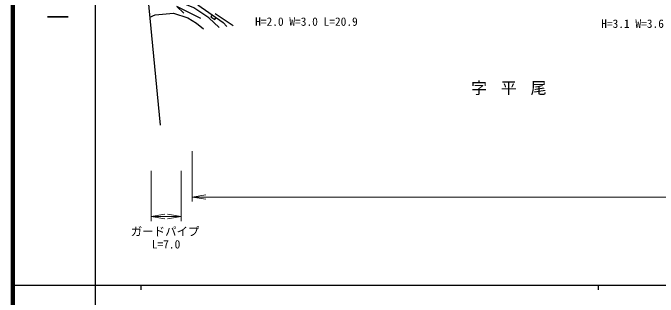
# Model space of a CAD drawing. Units: millimetres at full size, sheet at 1:1000; details may follow other scales. Extents: x 40000 to 680000, y 20000 to 380000.
# Drawn here: x 40000 to 181093, y 202409 to 264444 of the extents above; entities that cross this region are included whole.
import ezdxf
from ezdxf.enums import TextEntityAlignment as Align

# ---------------------------------------------------------------- set-up
doc = ezdxf.new("R2010")
doc.units = ezdxf.units.MM
doc.header["$LTSCALE"] = 1000
for name, color, linetype, lineweight in [('M-BGD', 7, 'Continuous', 25), ('M-BMK-OTRS', 5, 'Continuous', 25), ('M-STR-HTXT', 7, 'Continuous', 13), ('M-TTL', 2, 'Continuous', 140), ('M-TTL-BAND', 7, 'Continuous', 25)]:
    doc.layers.add(name, color=color, linetype=linetype, lineweight=lineweight)
doc.layers.add('M-BMK-HTXT', color=7, linetype='Continuous')
doc.styles.add('@ＭＳ ゴシック', font='')
doc.styles.add('ＭＳ ゴシック', font='')
doc.styles.get('@ＭＳ ゴシック').set_extended_font_data('@MS Gothic')
doc.styles.get('ＭＳ ゴシック').set_extended_font_data('MS Gothic')

# ---------------------------------------------------------------- blocks, each defined once
blk = doc.blocks.new('open_arrow')
at = {"color": 0, "linetype": 'Continuous', "lineweight": -2}
blk.add_lwpolyline([(7.5, 1.25), (0, 0), (7.5, -1.25)], dxfattribs=at)

msp = doc.modelspace()

# ---------------------------------------------------------------- linework, layer by layer
at = {"layer": 'M-BGD'}
for p, q in [((81062, 263200), (75884, 265811)), ((75884, 265811), (77399, 264374)), ((80430, 266234), (85963, 262339)), ((83605, 263999), (83318, 263590)), ((88163, 261594), (84224, 264233)), ((83318, 263590), (84135, 263014)), ((84135, 263014), (84423, 263423)), ((85963, 262339), (86751, 261457))]:
    msp.add_line(p, q, dxfattribs=at)
for points in [[(85072, 261294), (82814, 263397), (79561, 265546), (73166, 268241), (75978, 274010)], [(69917, 263531), (71110, 264060), (75115, 264387), (78260, 263373), (80171, 262217), (81651, 260961)]]:
    msp.add_lwpolyline(points, dxfattribs=at)
at = {"layer": 'M-BMK-OTRS'}
msp.add_line((67875, 284734), (72194, 239942), dxfattribs=at)
at = {"layer": 'M-STR-HTXT'}
for p, q in [((79167, 234256), (79167, 223256)), ((70240, 230000), (70240, 219005)), ((76809, 230000), (76809, 219005)), ((79167, 224256), (343872, 224256)), ((70240, 220005), (76809, 220005))]:
    msp.add_line(p, q, dxfattribs=at)
at = {"layer": 'M-TTL'}
msp.add_line((40000, 380000), (40000, 20000), dxfattribs=at)
at = {"layer": 'M-TTL-BAND'}
for p, q in [((58000, 370000), (58000, 20000)), ((40000, 205000), (579000, 205000)), ((68000, 205000), (68000, 204000)), ((168000, 205000), (168000, 204000))]:
    msp.add_line(p, q, dxfattribs=at)

# ---------------------------------------------------------------- block references
at = {"layer": 'M-STR-HTXT', "xscale": 400, "yscale": 400}
for p in [(79167, 224256), (70240, 220005)]:
    msp.add_blockref('open_arrow', p, dxfattribs=at)
at = {"layer": 'M-STR-HTXT', "xscale": 400, "yscale": 400, "rotation": 180}
msp.add_blockref('open_arrow', (76809, 220005), dxfattribs=at)

# ---------------------------------------------------------------- texts
at = {"layer": 'M-BMK-HTXT', "insert": (149953, 247922), "char_height": 2566, "attachment_point": 5, "style": 'ＭＳ ゴシック'}
msp.add_mtext('\\T1.86;字平尾', dxfattribs=at)
at = {"layer": 'M-STR-HTXT', "style": 'ＭＳ ゴシック'}
for s, p in [('H=2.0 W=3.0 L=20.9', (104196, 262552)), ('H=3.1 W=3.6 L=14.4', (179869, 262097)), ('ガードパイプ', (73282, 216714))]:
    msp.add_text(s, height=1833, dxfattribs=at).set_placement(p, align=Align.MIDDLE_CENTER)
msp.add_text('L=7.0', height=1833, dxfattribs=at).set_placement((73488, 212472), align=Align.BOTTOM_CENTER)
at = {"layer": 'M-TTL-BAND', "style": '@ＭＳ ゴシック'}
msp.add_text('縮尺千分の一', height=3666, rotation=270, dxfattribs=at).set_placement((49777, 261030), align=Align.MIDDLE_RIGHT)

doc.saveas('drawing.dxf')
